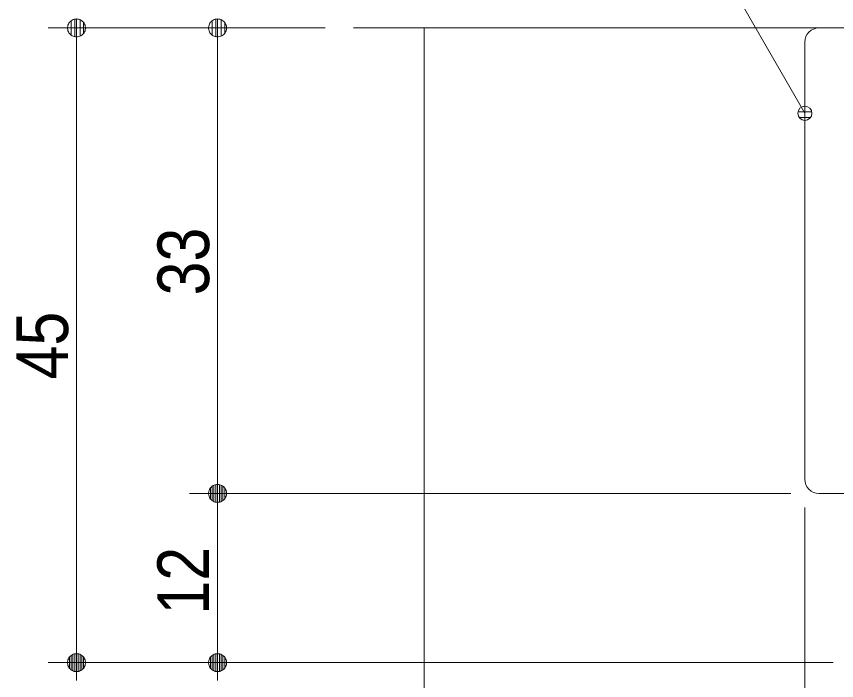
# Model space of a CAD drawing. Units: millimetres, scale not verified, with parts at other scales. Extents: x -6062 to 6062, y -3045 to 3045.
# Drawn here: x -318 to 263, y 578 to 1048 of the extents above; entities that cross this region are included whole.
import ezdxf
from ezdxf.enums import TextEntityAlignment as Align

# ---------------------------------------------------------------- set-up
doc = ezdxf.new("R2010")
doc.units = ezdxf.units.MM
doc.header["$LTSCALE"] = 20
for name, color, linetype, lineweight in [('0-1_0', 7, 'Continuous', 9), ('0-2_2寸法-1', 7, 'Continuous', 9), ('0-3_2寸法-3', 7, 'Continuous', 9), ('0-4_3一般', 7, 'Continuous', 9)]:
    doc.layers.add(name, color=color, linetype=linetype, lineweight=lineweight)
doc.styles.add('ＭＳ Ｐゴシック', font='')
doc.styles.get('ＭＳ Ｐゴシック').set_extended_font_data('MS PGothic')

# ---------------------------------------------------------------- blocks, each defined once
blk = doc.blocks.new('_Dot')
at = {"layer": '0-1_0'}
for p, q in [((-10, 0), (-20, 0)), ((9.78, 2), (-9.78, 2)), ((7.99, 6), (-7.99, 6)), ((9.16, -3.98), (-9.16, -3.98)), ((6, -7.98), (-6, -7.98))]:
    blk.add_line(p, q, dxfattribs=at)
for points in [[(10, 0), (9.92, 1.25), (9.69, 2.49), (9.3, 3.68), (8.76, 4.82), (8.09, 5.88), (7.29, 6.85), (6.37, 7.71), (5.36, 8.44), (4.26, 9.05), (3.09, 9.51), (1.87, 9.82), (0.63, 9.98), (-0.63, 9.98), (-1.87, 9.82), (-3.09, 9.51), (-4.26, 9.05), (-5.36, 8.44), (-6.37, 7.71), (-7.29, 6.85), (-8.09, 5.88), (-8.76, 4.82), (-9.3, 3.68), (-9.69, 2.49), (-9.92, 1.25), (-10, 0), (0, 0)], [(-10, 0), (-9.92, -1.25), (-9.69, -2.49), (-9.3, -3.68), (-8.76, -4.82), (-8.09, -5.88), (-7.29, -6.85), (-6.37, -7.71), (-5.36, -8.44), (-4.26, -9.05), (-3.09, -9.51), (-1.87, -9.82), (-0.63, -9.98), (0.63, -9.98), (1.87, -9.82), (3.09, -9.51), (4.26, -9.05), (5.36, -8.44), (6.37, -7.71), (7.29, -6.85), (8.09, -5.88), (8.76, -4.82), (9.3, -3.68), (9.69, -2.49), (9.92, -1.25), (10, 0), (0, 0)]]:
    blk.add_lwpolyline(points, close=True, dxfattribs=at)
blk = doc.blocks.new('グループ-36')
at = {"layer": '0-4_3一般'}
blk.add_line((34163.7, 20804.9), (64563.7, 20804.9), dxfattribs=at)
blk = doc.blocks.new('グループ-67')
at = {"layer": '0-4_3一般'}
for p, q in [((40763.7, 20804.9), (40763.9, 20804.9)), ((44543.7, 20804.9), (40763.7, 20804.9)), ((40563.7, 20604.9), (40563.9, 20604.9)), ((40563.7, 20604.9), (40563.7, 14404.9)), ((40763.7, 14204.9), (43453.7, 14204.9))]:
    blk.add_line(p, q, dxfattribs=at)
for centre, start, end in [((40763.7, 20604.9), 135, 180), ((40763.7, 20604.9), 90, 135), ((40763.7, 14404.9), 180, 225), ((40763.7, 14404.9), 225, 270)]:
    blk.add_arc(centre, 200, start, end, dxfattribs=at)
blk = doc.blocks.new('グループ-69')
at = {"layer": '0-4_3一般'}
blk.add_blockref('グループ-67', (0, 0), dxfattribs=at)
blk = doc.blocks.new('グループ-70')
at = {"layer": '0-4_3一般'}
blk.add_line((35163.7, 20804.9), (35163.7, -39000), dxfattribs=at)
for name in ['グループ-69', 'グループ-36']:
    blk.add_blockref(name, (0, 0), dxfattribs=at)

msp = doc.modelspace()

# ---------------------------------------------------------------- linework, layer by layer
at = {"layer": '0-2_2寸法-1'}
for p, q in [((-195.69, 1040.25), (-295.69, 1040.25)), ((-99.32, 1040.25), (-195.69, 1040.25)), ((-275.69, 602.96), (-275.69, 1027.53)), ((-175.69, 1027.53), (-175.69, 722.96)), ((230.68, 710.25), (-195.69, 710.25)), ((230.68, 710.25), (-195.69, 710.25)), ((240.68, 700.25), (240.68, 40.25)), ((-175.69, 602.96), (-175.69, 697.53)), ((-195.69, 590.25), (-295.69, 590.25)), ((-195.69, 590.25), (-295.69, 590.25)), ((260.68, 590.25), (-195.69, 590.25)), ((260.68, 590.25), (-195.69, 590.25))]:
    msp.add_line(p, q, dxfattribs=at)
at = {"layer": '0-3_2寸法-3'}
for p, q in [((240.86, 984.73), (240.51, 984.73)), ((240.86, 984.73), (240.51, 984.73)), ((245.58, 980.73), (235.79, 980.73)), ((244.68, 976.73), (236.69, 976.73))]:
    msp.add_line(p, q, dxfattribs=at)
msp.add_lwpolyline([(240.68, 979.74), (177.01, 1090.25), (-11.28, 1090.25)], dxfattribs=at)
msp.add_circle((240.68, 979.74), 5.01, dxfattribs=at)
msp.add_circle((240.68, 979.74), 5.01, dxfattribs=at)

# ---------------------------------------------------------------- block references
at = {"layer": '0-2_2寸法-1', "xscale": 0.6356201, "yscale": 0.6356201}
for p, rotation in [((-275.69, 1040.25), 90), ((-175.69, 1040.25), 90), ((-175.69, 710.25), 270), ((-175.69, 710.25), 90), ((-275.69, 590.25), 270), ((-175.69, 590.25), 270), ((-275.69, 590.25), 90), ((-175.69, 590.25), 90)]:
    msp.add_blockref('_Dot', p, dxfattribs=dict(at, rotation=rotation))
at = {"layer": '0-4_3一般', "xscale": 0.05, "yscale": 0.05}
msp.add_blockref('グループ-70', (-1787.5, 0), dxfattribs=at)

# ---------------------------------------------------------------- texts
at = {"layer": '0-2_2寸法-1', "style": 'ＭＳ Ｐゴシック', "width": 0.9}
for s, p in [('33', (-170.63, 850.65)), ('45', (-270.63, 791.04)), ('12', (-170.73, 624.32))]:
    msp.add_text(s, height=36.66, rotation=90, dxfattribs=at).set_placement(p, align=Align.BOTTOM_LEFT)

doc.saveas('drawing.dxf')
